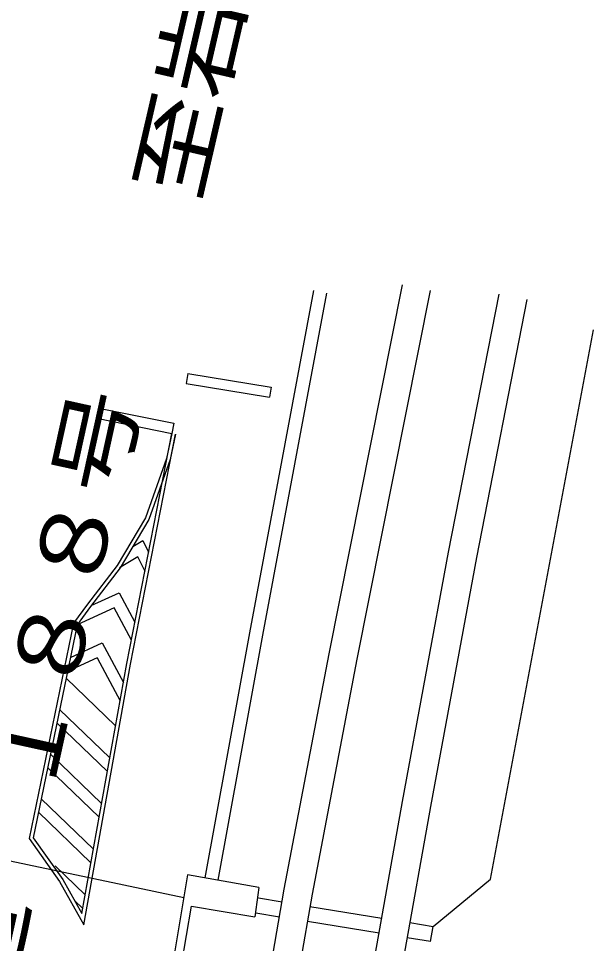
# Model space of a CAD drawing. Units: millimetres, scale not verified. Extents: x 40000 to 680000, y 20000 to 380000.
# Drawn here: x 415514 to 437882, y 271018 to 307007 of the extents above; entities that cross this region are included whole.
import ezdxf
from ezdxf.enums import TextEntityAlignment as Align

# ---------------------------------------------------------------- set-up
doc = ezdxf.new("R2010")
doc.units = ezdxf.units.MM
doc.header["$LTSCALE"] = 1000
doc.layers.add('M-BGD', color=7, linetype='Continuous', lineweight=25)
doc.styles.add('ＭＳ ゴシック', font='')
doc.styles.get('ＭＳ ゴシック').set_extended_font_data('MS Gothic')

msp = doc.modelspace()

# ---------------------------------------------------------------- linework, layer by layer
at = {"layer": 'M-BGD'}
for p, q in [((427595, 282288), (430450, 296640)), ((424516, 283106), (426999, 296418)), ((427491, 296326), (425008, 283016)), ((431528, 296426), (428675, 282078)), ((432244, 286243), (434211, 296285)), ((435291, 296074), (433325, 286037)), ((433877, 273524), (437882, 294897)), ((422104, 293200), (422039, 292806)), ((422104, 293200), (425343, 292668)), ((422039, 292806), (425278, 292273)), ((425343, 292668), (425278, 292273)), ((418639, 291850), (418559, 291458)), ((418639, 291850), (421552, 291259)), ((418559, 291458), (421473, 290867)), ((421552, 291259), (421473, 290867)), ((419730, 281918), (421473, 290866)), ((419877, 281889), (421620, 290837)), ((421473, 290867), (421271, 289884)), ((421620, 290837), (421415, 289844)), ((421271, 289884), (420450, 287584)), ((421415, 289844), (420586, 287520)), ((420450, 287584), (419347, 285723)), ((420586, 287520), (419471, 285639)), ((419963, 286468), (420348, 286698)), ((420348, 286698), (420572, 286241)), ((430453, 276543), (432244, 286243)), ((420159, 286061), (419445, 285633)), ((420437, 285495), (420159, 286061)), ((433325, 286037), (431536, 276347)), ((419347, 285723), (418194, 284215)), ((419471, 285639), (418314, 284127)), ((418343, 284165), (419428, 284663)), ((419428, 284663), (420042, 283519)), ((418194, 284215), (417654, 283482)), ((418314, 284127), (417794, 283419)), ((419231, 284077), (417794, 283419)), ((419906, 282821), (419231, 284077)), ((417654, 283482), (415923, 275099)), ((417794, 283419), (416084, 275132)), ((422778, 273572), (424516, 283106)), ((425008, 283016), (423270, 273482)), ((417531, 282144), (418773, 282712)), ((418773, 282712), (419597, 281177)), ((425852, 273137), (427595, 282288)), ((418576, 282127), (417418, 281597)), ((417977, 272184), (419730, 281916)), ((418050, 271745), (419877, 281889)), ((418566, 282146), (418576, 282127)), ((418576, 282127), (419468, 280465)), ((428675, 282078), (426934, 272941)), ((419291, 279482), (417365, 281338)), ((417114, 280122), (419068, 278239)), ((418972, 277707), (417006, 279601)), ((416755, 278385), (418748, 276464)), ((418652, 275931), (416647, 277863)), ((416396, 276647), (418428, 274689)), ((429407, 270648), (430453, 276543)), ((418332, 274156), (416289, 276126)), ((431536, 276347), (430491, 270460)), ((421942, 272796), (407743, 275785)), ((415923, 275099), (417110, 273430)), ((416084, 275132), (417237, 273510)), ((416942, 274038), (418108, 272914)), ((422092, 273694), (420125, 261931)), ((424860, 273202), (422092, 273694)), ((431643, 271683), (433877, 273524)), ((417110, 273430), (418050, 271745)), ((417237, 273510), (417977, 272184)), ((424860, 273202), (424702, 272053)), ((424142, 263151), (425852, 273137)), ((426934, 272941), (425227, 262968)), ((418012, 272381), (417697, 272685)), ((420618, 262912), (422246, 272467)), ((422246, 272467), (424702, 272053)), ((424846, 272791), (425767, 272641)), ((426852, 272464), (429648, 272008)), ((425665, 272049), (424749, 272198)), ((429543, 271417), (426751, 271872)), ((430734, 271831), (431643, 271683)), ((431547, 271091), (431643, 271683)), ((431547, 271091), (430629, 271240))]:
    msp.add_line(p, q, dxfattribs=at)

# ---------------------------------------------------------------- texts
at = {"layer": 'M-BGD', "style": 'ＭＳ ゴシック', "width": 1.15}
for s, rotation, p in [('至岩国', 77, (423254, 299664)), ('一般国道\u3000１８８号', 77.6, (413190, 256705))]:
    msp.add_text(s, height=2566, rotation=rotation, dxfattribs=at).set_placement(p, align=Align.BOTTOM_LEFT)

doc.saveas('drawing.dxf')
